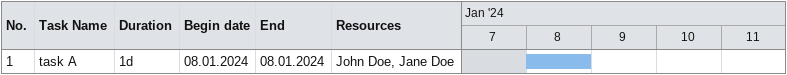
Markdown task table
| ID | Task | Duration | Start | Finish | Resources |
|---|---|---|---|---|---|
| 1 | task A | 1d | 2024-01-08 | 2024-01-08 | John Doe, Jane Doe |
